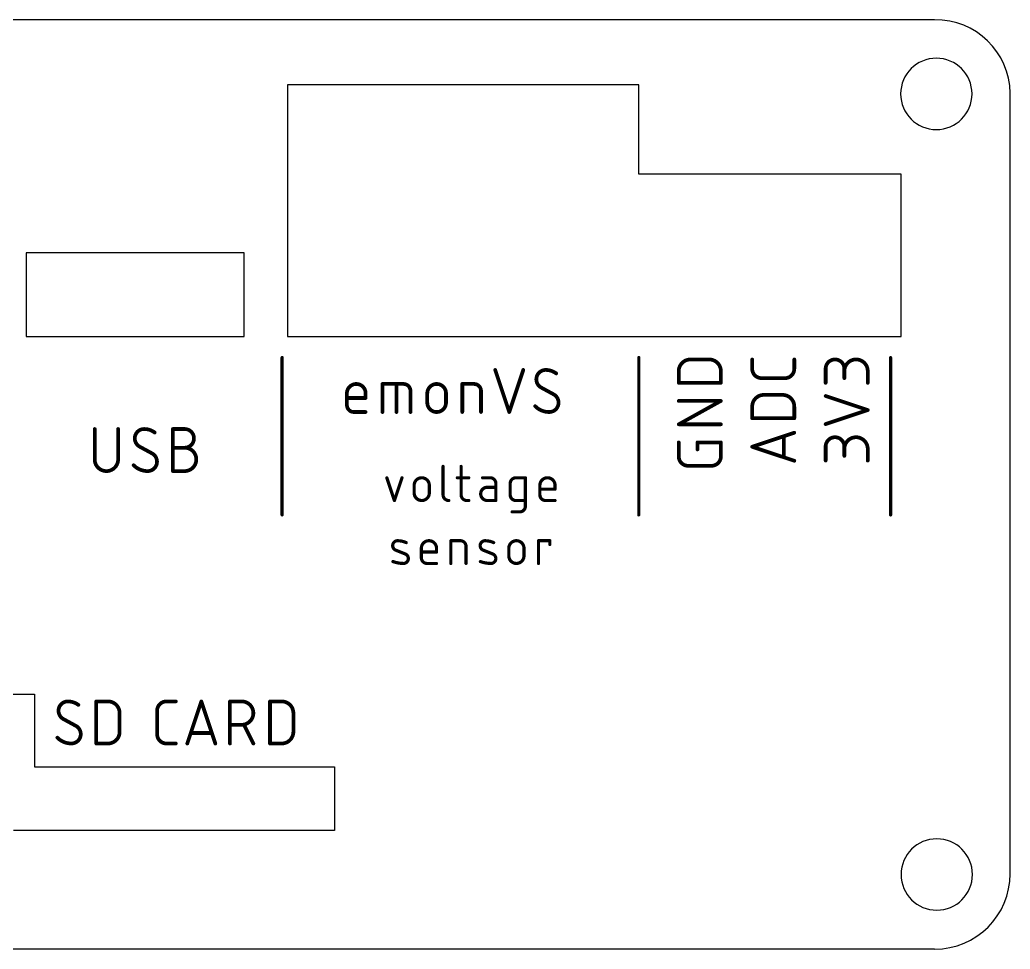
# Model space of a CAD drawing. Extents: x 0.1 to 91.5, y 0.1 to 44.4.
# Drawn here: x 44.3 to 91.5, y 0.1 to 44.4 of the extents above; entities that cross this region are included whole.
import ezdxf

# ---------------------------------------------------------------- set-up
doc = ezdxf.new("R2010")
doc.units = 0
doc.layers.add('158', color=133, linetype='CONTINUOUS')
doc.layers.add('20', color=31, linetype='CONTINUOUS')

msp = doc.modelspace()

# ---------------------------------------------------------------- linework, layer by layer
at = {"layer": '158', "const_width": 0.1778}
for points in [[(79.2045, 27.7652), (79.2045, 28.2111)], [(81.2111, 28.2111), (81.2111, 27.7652)], [(80.7652, 27.3193), (79.6504, 27.3193)], [(79.7619, 26.5217), (80.6537, 26.5217)], [(79.2045, 25.4069), (79.2045, 25.9643)], [(81.2111, 25.9643), (81.2111, 25.4069)], [(81.2111, 25.4069), (79.2045, 25.4069)], [(79.2045, 24.0487), (81.2111, 24.7175)], [(80.7095, 24.5503), (80.7095, 23.547)], [(81.2111, 23.3798), (79.2045, 24.0487)]]:
    msp.add_lwpolyline(points, dxfattribs=at)
at = {"layer": '158'}
for points, const_width in [([(79.2045, 27.7652, 0.4142), (79.6504, 27.3193)], 0.1778), ([(79.249, 28.2111, 1), (79.1601, 28.2111)], 0.0889), ([(79.2489, 27.7652, 1), (79.1601, 27.7652)], 0.0889), ([(80.7652, 27.3193, 0.4142), (81.2111, 27.7652)], 0.1778), ([(81.2555, 28.2111, 1), (81.1667, 28.2111)], 0.0889), ([(81.2555, 27.7652, 1), (81.1667, 27.7652)], 0.0889), ([(79.1601, 27.7652, 1), (79.249, 27.7652)], 0.0889), ([(79.6504, 27.3637, 1), (79.6504, 27.2748)], 0.0889), ([(79.6504, 27.2748, 1), (79.6504, 27.3637)], 0.0889), ([(80.7652, 27.3637, 1), (80.7652, 27.2748)], 0.0889), ([(80.7652, 27.2748, 1), (80.7652, 27.3637)], 0.0889), ([(81.1667, 27.7652, 1), (81.2555, 27.7652)], 0.0889), ([(79.7619, 26.5217, 0.4142), (79.2045, 25.9643)], 0.1778), ([(79.7619, 26.5661, 1), (79.7619, 26.4772)], 0.0889), ([(79.7619, 26.4772, 1), (79.7619, 26.5661)], 0.0889), ([(81.2111, 25.9643, 0.4142), (80.6537, 26.5217)], 0.1778), ([(80.6537, 26.5661, 1), (80.6537, 26.4772)], 0.0889), ([(80.6537, 26.4772, 1), (80.6537, 26.5661)], 0.0889), ([(79.249, 25.9643, 1), (79.1601, 25.9643)], 0.0889), ([(79.1601, 25.9643, 1), (79.249, 25.9643)], 0.0889), ([(81.2555, 25.9643, 1), (81.1667, 25.9643)], 0.0889), ([(81.1667, 25.9643, 1), (81.2555, 25.9643)], 0.0889), ([(79.2045, 25.4513, 1), (79.2045, 25.3624)], 0.0889), ([(81.2111, 25.3624, 1), (81.2111, 25.4513)], 0.0889), ([(79.1601, 25.4069, 1), (79.249, 25.4069)], 0.0889), ([(81.1667, 25.4069, 1), (81.2555, 25.4069)], 0.0889), ([(80.7539, 24.5503, 1), (80.665, 24.5503)], 0.0889), ([(81.2252, 24.6754, 1), (81.197, 24.7597)], 0.0889), ([(79.2186, 24.0908, 1), (79.1904, 24.0065)], 0.0889), ([(79.1904, 24.0908, 1), (79.2186, 24.0065)], 0.0889), ([(80.665, 23.547, 1), (80.7539, 23.547)], 0.0889), ([(81.197, 23.3376, 1), (81.2252, 23.422)], 0.0889)]:
    msp.add_lwpolyline(points, format="xyb", dxfattribs=dict(at, const_width=const_width))
at = {"layer": '20'}
for points in [[(87.9, 44.4), (3.6, 44.4)], [(73.8, 41.3), (57.05, 41.3)], [(57.05, 41.3), (57.05, 29.3)], [(73.8, 37.05), (73.8, 41.3)], [(91.5, 3.7), (91.5, 40.9)], [(86.3, 37.05), (73.8, 37.05)], [(86.3, 29.3), (86.3, 37.05)], [(55, 33.3), (44.6, 33.3)], [(44.6, 33.3), (44.6, 29.3)], [(55, 29.3), (55, 33.3)], [(44.6, 29.3), (55, 29.3)], [(57.05, 29.3), (86.3, 29.3)], [(29.75, 12.25), (45, 12.25)], [(45, 12.25), (45, 8.8)], [(45, 8.8), (59.3, 8.8)], [(59.3, 8.8), (59.3, 5.75)], [(59.3, 5.75), (44, 5.75)], [(87.9, 0.1), (3.7, 0.1)]]:
    msp.add_lwpolyline(points, dxfattribs=at)
for points in [[(91.5, 40.9, 0.4142), (87.9, 44.4)], [(87.9, 44.4, 1), (87.9, 44.4)], [(87.9, 44.4, 1), (87.9, 44.4)], [(87.98, 39.17, 1), (87.98, 42.57, 1), (87.98, 39.17)], [(57.05, 41.3, 1), (57.05, 41.3)], [(57.05, 41.3, 1), (57.05, 41.3)], [(73.8, 41.3, 1), (73.8, 41.3)], [(73.8, 41.3, 1), (73.8, 41.3)], [(91.5, 40.9, 1), (91.5, 40.9)], [(91.5, 40.9, 1), (91.5, 40.9)], [(73.8, 37.05, 1), (73.8, 37.05)], [(73.8, 37.05, 1), (73.8, 37.05)], [(86.3, 37.05, 1), (86.3, 37.05)], [(86.3, 37.05, 1), (86.3, 37.05)], [(44.6, 33.3, 1), (44.6, 33.3)], [(44.6, 33.3, 1), (44.6, 33.3)], [(55, 33.3, 1), (55, 33.3)], [(55, 33.3, 1), (55, 33.3)], [(44.6, 29.3, 1), (44.6, 29.3)], [(44.6, 29.3, 1), (44.6, 29.3)], [(55, 29.3, 1), (55, 29.3)], [(55, 29.3, 1), (55, 29.3)], [(57.05, 29.3, 1), (57.05, 29.3)], [(57.05, 29.3, 1), (57.05, 29.3)], [(86.3, 29.3, 1), (86.3, 29.3)], [(86.3, 29.3, 1), (86.3, 29.3)], [(45, 12.25, 1), (45, 12.25)], [(45, 12.25, 1), (45, 12.25)], [(45, 8.8, 1), (45, 8.8)], [(45, 8.8, 1), (45, 8.8)], [(59.3, 8.8, 1), (59.3, 8.8)], [(59.3, 8.8, 1), (59.3, 8.8)], [(59.3, 5.75, 1), (59.3, 5.75)], [(59.3, 5.75, 1), (59.3, 5.75)], [(88, 1.96, 1), (88, 5.36, 1), (88, 1.96)], [(87.9, 0.1, 0.4142), (91.5, 3.7)], [(91.5, 3.7, 1), (91.5, 3.7)], [(91.5, 3.7, 1), (91.5, 3.7)], [(87.9, 0.1, 1), (87.9, 0.1)], [(87.9, 0.1, 1), (87.9, 0.1)]]:
    msp.add_lwpolyline(points, format="xyb", dxfattribs=at)
for points, const_width in [([(56.8, 28.3), (56.8, 20.8)], 0.1524), ([(73.8, 28.3), (73.8, 20.8)], 0.1524), ([(85.8, 28.3), (85.8, 20.8)], 0.1524), ([(76.2619, 28.2111), (77.1537, 28.2111)], 0.1778), ([(82.7045, 27.0963), (82.7045, 27.7652)], 0.1778), ([(83.5963, 27.7652), (83.5963, 27.3193)], 0.1778), ([(66.9577, 27.7111), (67.6266, 25.7045)], 0.1778), ([(67.6266, 25.7045), (68.2954, 27.7111)], 0.1778), ([(75.7045, 27.0963), (75.7045, 27.6537)], 0.1778), ([(77.7111, 27.6537), (77.7111, 27.0963)], 0.1778), ([(84.7111, 27.0963), (84.7111, 27.6537)], 0.1778), ([(61.5816, 25.7045), (61.5816, 27.0422)], 0.1778), ([(61.5816, 27.0422), (62.5849, 27.0422)], 0.1778), ([(62.2504, 25.7045), (62.2504, 27.0422)], 0.1778), ([(65.3886, 25.7045), (65.3886, 27.0422)], 0.1778), ([(65.3886, 27.0422), (65.946, 27.0422)], 0.1778), ([(69.753, 26.5406), (69.1399, 26.875)], 0.1778), ([(77.7111, 27.0963), (75.7045, 27.0963)], 0.1778), ([(59.8889, 26.0389), (59.8889, 26.5963)], 0.1778), ([(60.7807, 26.3734), (59.8889, 26.3734)], 0.1778), ([(60.7807, 26.5963), (60.7807, 26.3734)], 0.1778), ([(62.9193, 26.7078), (62.9193, 25.7045)], 0.1778), ([(63.7202, 26.1504), (63.7202, 26.5963)], 0.1778), ([(64.612, 26.5963), (64.612, 26.1504)], 0.1778), ([(66.2804, 26.7078), (66.2804, 25.7045)], 0.1778), ([(84.7111, 25.7999), (82.7045, 26.4687)], 0.1778), ([(75.7045, 25.1189), (77.7111, 26.2337)], 0.1778), ([(77.7111, 26.2337), (75.7045, 26.2337)], 0.1778), ([(60.7807, 25.7045), (60.2233, 25.7045)], 0.1778), ([(82.7045, 25.131), (84.7111, 25.7999)], 0.1778), ([(77.7111, 25.1189), (75.7045, 25.1189)], 0.1778), ([(47.8699, 24.8955), (47.8699, 23.4463)], 0.1778), ([(48.9847, 23.4463), (48.9847, 24.8955)], 0.1778), ([(51.5963, 22.8889), (51.5963, 24.8955)], 0.1778), ([(51.5963, 24.8955), (52.1537, 24.8955)], 0.1778), ([(50.6156, 23.725), (50.0025, 24.0594)], 0.1778), ([(51.5963, 24.0037), (52.1537, 24.0037)], 0.1778), ([(75.7045, 23.5874), (75.7045, 24.2563)], 0.1778), ([(76.5963, 23.9218), (76.5963, 24.2563)], 0.1778), ([(76.5963, 24.2563), (77.7111, 24.2563)], 0.1778), ([(77.7111, 24.2563), (77.7111, 23.5874)], 0.1778), ([(82.7045, 23.3887), (82.7045, 24.0575)], 0.1778), ([(83.5963, 24.0575), (83.5963, 23.6116)], 0.1778), ([(84.7111, 23.3887), (84.7111, 23.946)], 0.1778), ([(64.4725, 23.1128), (64.4725, 21.7581)], 0.1524), ([(65.3333, 23.1128), (65.3333, 21.7581)], 0.1524), ([(77.2652, 23.1415), (76.1504, 23.1415)], 0.1778), ([(52.1537, 22.8889), (51.5963, 22.8889)], 0.1778), ([(61.7915, 22.5709), (62.1527, 21.4872)], 0.1524), ([(62.1527, 21.4872), (62.514, 22.5709)], 0.1524), ([(63.0941, 21.8484), (63.0941, 22.2097)], 0.1524), ([(63.8166, 22.2097), (63.8166, 21.8484)], 0.1524), ([(65.1527, 22.5709), (65.6946, 22.5709)], 0.1524), ([(66.7166, 22.5709), (66.3554, 22.5709)], 0.1524), ([(66.9876, 22.1194), (66.5812, 22.1194)], 0.1524), ([(66.9876, 21.4872), (66.9876, 22.3)], 0.1524), ([(67.6719, 21.7581), (67.6719, 22.3)], 0.1524), ([(67.9428, 22.5709), (68.3944, 22.5709)], 0.1524), ([(68.3944, 22.5709), (68.3944, 21.2163)], 0.1524), ([(69.086, 21.7581), (69.086, 22.2097)], 0.1524), ([(69.8085, 22.2097), (69.8085, 22.0291)], 0.1524), ([(69.8085, 22.0291), (69.086, 22.0291)], 0.1524), ([(65.6043, 21.4872), (65.6946, 21.4872)], 0.1524), ([(66.5812, 21.4872), (66.9876, 21.4872)], 0.1524), ([(68.3944, 21.4872), (67.9428, 21.4872)], 0.1524), ([(69.8085, 21.4872), (69.357, 21.4872)], 0.1524), ([(68.1235, 20.9453), (67.7622, 20.9453)], 0.1524), ([(64.844, 18.4872), (64.844, 19.5709)], 0.1524), ([(64.844, 19.5709), (65.2956, 19.5709)], 0.1524), ([(65.5665, 19.3), (65.5665, 18.4872)], 0.1524), ([(69.0208, 18.4872), (69.0208, 19.5709)], 0.1524), ([(69.0208, 19.5709), (69.5627, 19.5709)], 0.1524), ([(69.5627, 19.5709), (69.5627, 19.3903)], 0.1524), ([(62.6695, 18.9388), (62.2179, 19.1194)], 0.1524), ([(63.4372, 18.7581), (63.4372, 19.2097)], 0.1524), ([(64.1597, 19.0291), (63.4372, 19.0291)], 0.1524), ([(64.1597, 19.2097), (64.1597, 19.0291)], 0.1524), ([(66.8378, 18.9388), (66.3863, 19.1194)], 0.1524), ([(67.6055, 18.8484), (67.6055, 19.2097)], 0.1524), ([(68.328, 19.2097), (68.328, 18.8484)], 0.1524), ([(64.1597, 18.4872), (63.7081, 18.4872)], 0.1524), ([(47.9427, 9.9045), (47.9427, 11.9111)], 0.1778), ([(47.9427, 11.9111), (48.5001, 11.9111)], 0.1778), ([(51.2897, 11.9111), (51.7356, 11.9111)], 0.1778), ([(52.2805, 9.9045), (52.9493, 11.9111)], 0.1778), ([(52.9493, 11.9111), (53.6182, 9.9045)], 0.1778), ([(54.3157, 9.9045), (54.3157, 11.9111)], 0.1778), ([(54.3157, 11.9111), (54.8731, 11.9111)], 0.1778), ([(56.2232, 9.9045), (56.2232, 11.9111)], 0.1778), ([(56.2232, 11.9111), (56.7806, 11.9111)], 0.1778), ([(49.0575, 11.3537), (49.0575, 10.4619)], 0.1778), ([(50.8438, 10.3504), (50.8438, 11.4652)], 0.1778), ([(57.338, 11.3537), (57.338, 10.4619)], 0.1778), ([(46.9807, 10.7406), (46.3676, 11.075)], 0.1778), ([(54.8731, 10.7963), (54.3157, 10.7963)], 0.1778), ([(55.4304, 9.9045), (54.9845, 10.7963)], 0.1778), ([(53.451, 10.4062), (52.4477, 10.4062)], 0.1778), ([(48.5001, 9.9045), (47.9427, 9.9045)], 0.1778), ([(51.7356, 9.9045), (51.2897, 9.9045)], 0.1778), ([(56.7806, 9.9045), (56.2232, 9.9045)], 0.1778)]:
    msp.add_lwpolyline(points, dxfattribs=dict(at, const_width=const_width))
for points, const_width in [([(56.8381, 28.3, 1), (56.7619, 28.3)], 0.0762), ([(73.8381, 28.3, 1), (73.7619, 28.3)], 0.0762), ([(85.8381, 28.3, 1), (85.7619, 28.3)], 0.0762), ([(76.2619, 28.2111, 0.4142), (75.7045, 27.6537)], 0.1778), ([(76.2619, 28.2556, 1), (76.2619, 28.1667)], 0.0889), ([(76.2619, 28.1667, 1), (76.2619, 28.2555)], 0.0889), ([(77.1537, 28.2556, 1), (77.1537, 28.1667)], 0.0889), ([(77.7111, 27.6537, 0.4142), (77.1537, 28.2111)], 0.1778), ([(77.1537, 28.1667, 1), (77.1537, 28.2556)], 0.0889), ([(83.5963, 27.7652, 1), (82.7045, 27.7652)], 0.1778), ([(82.749, 27.7652, 1), (82.6601, 27.7652)], 0.0889), ([(84.7111, 27.6537, 1), (83.5963, 27.6537)], 0.1778), ([(83.6408, 27.7652, 1), (83.5519, 27.7652)], 0.0889), ([(66.9999, 27.7252, 1), (66.9155, 27.697)], 0.0889), ([(68.3376, 27.697, 1), (68.2532, 27.7252)], 0.0889), ([(69.3629, 27.7111, 0.4142), (68.9169, 27.2652)], 0.1778), ([(69.3629, 27.7556, 1), (69.3629, 27.6667)], 0.0889), ([(69.8645, 27.5439, 0.1623), (69.3629, 27.7111)], 0.1778), ([(69.3629, 27.6667, 1), (69.3629, 27.7556)], 0.0889), ([(69.8378, 27.5083, 1), (69.8912, 27.5794)], 0.0889), ([(75.749, 27.6537, 1), (75.6601, 27.6537)], 0.0889), ([(75.6601, 27.6537, 1), (75.749, 27.6537)], 0.0889), ([(77.7555, 27.6537, 1), (77.6667, 27.6537)], 0.0889), ([(77.6667, 27.6537, 1), (77.7555, 27.6537)], 0.0889), ([(82.6601, 27.7652, 1), (82.749, 27.7652)], 0.0889), ([(83.5519, 27.7652, 1), (83.6408, 27.7652)], 0.0889), ([(83.5519, 27.6537, 1), (83.6408, 27.6537)], 0.0889), ([(84.7555, 27.6537, 1), (84.6667, 27.6537)], 0.0889), ([(84.6667, 27.6537, 1), (84.7555, 27.6537)], 0.0889), ([(60.7807, 26.5963, 1), (59.8889, 26.5963)], 0.1778), ([(61.5816, 27.0867, 1), (61.5816, 26.9978)], 0.0889), ([(61.626, 27.0422, 1), (61.5371, 27.0422)], 0.0889), ([(62.2949, 27.0422, 1), (62.206, 27.0422)], 0.0889), ([(62.5849, 27.0867, 1), (62.5849, 26.9978)], 0.0889), ([(62.9193, 26.7078, 0.4142), (62.5849, 27.0422)], 0.1778), ([(62.5849, 26.9978, 1), (62.5849, 27.0867)], 0.0889), ([(64.612, 26.5963, 1), (63.7202, 26.5963)], 0.1778), ([(65.3886, 27.0867, 1), (65.3886, 26.9978)], 0.0889), ([(65.4331, 27.0422, 1), (65.3442, 27.0422)], 0.0889), ([(65.946, 27.0867, 1), (65.946, 26.9978)], 0.0889), ([(66.2804, 26.7078, 0.4142), (65.946, 27.0422)], 0.1778), ([(65.946, 26.9978, 1), (65.946, 27.0867)], 0.0889), ([(68.9169, 27.2652, 0.2656), (69.1399, 26.875)], 0.1778), ([(68.9614, 27.2652, 1), (68.8725, 27.2652)], 0.0889), ([(68.8725, 27.2652, 1), (68.9614, 27.2652)], 0.0889), ([(69.1612, 26.914, 1), (69.1186, 26.836)], 0.0889), ([(69.1173, 26.8367, 1), (69.1625, 26.9133)], 0.0889), ([(75.7045, 27.1408, 1), (75.7045, 27.0519)], 0.0889), ([(75.6601, 27.0963, 1), (75.749, 27.0963)], 0.0889), ([(77.6667, 27.0963, 1), (77.7555, 27.0963)], 0.0889), ([(77.7111, 27.0519, 1), (77.7111, 27.1408)], 0.0889), ([(82.6601, 27.0963, 1), (82.749, 27.0963)], 0.0889), ([(83.5519, 27.3193, 1), (83.6408, 27.3193)], 0.0889), ([(84.6667, 27.0963, 1), (84.7555, 27.0963)], 0.0889), ([(59.9333, 26.5963, 1), (59.8445, 26.5963)], 0.0889), ([(59.8445, 26.5963, 1), (59.9333, 26.5963)], 0.0889), ([(59.8889, 26.4178, 1), (59.8889, 26.3289)], 0.0889), ([(60.8252, 26.5963, 1), (60.7363, 26.5963)], 0.0889), ([(60.7363, 26.5963, 1), (60.8252, 26.5963)], 0.0889), ([(60.7807, 26.3289, 1), (60.7807, 26.4178)], 0.0889), ([(62.9638, 26.7078, 1), (62.8749, 26.7078)], 0.0889), ([(62.8749, 26.7078, 1), (62.9638, 26.7078)], 0.0889), ([(63.7646, 26.5963, 1), (63.6757, 26.5963)], 0.0889), ([(63.6757, 26.5963, 1), (63.7646, 26.5963)], 0.0889), ([(64.6564, 26.5963, 1), (64.5675, 26.5963)], 0.0889), ([(64.5675, 26.5963, 1), (64.6564, 26.5963)], 0.0889), ([(66.3249, 26.7078, 1), (66.236, 26.7078)], 0.0889), ([(66.236, 26.7078, 1), (66.3249, 26.7078)], 0.0889), ([(69.976, 26.1504, 0.2656), (69.753, 26.5406)], 0.1778), ([(69.7756, 26.5789, 1), (69.7305, 26.5023)], 0.0889), ([(69.7317, 26.5016, 1), (69.7743, 26.5796)], 0.0889), ([(82.7186, 26.5109, 1), (82.6904, 26.4266)], 0.0889), ([(59.8889, 26.0389, 0.4142), (60.2233, 25.7045)], 0.1778), ([(59.9333, 26.0389, 1), (59.8445, 26.0389)], 0.0889), ([(59.8445, 26.0389, 1), (59.9333, 26.0389)], 0.0889), ([(60.7363, 26.3734, 1), (60.8252, 26.3734)], 0.0889), ([(63.7202, 26.1504, 1), (64.612, 26.1504)], 0.1778), ([(63.7646, 26.1504, 1), (63.6757, 26.1504)], 0.0889), ([(63.6757, 26.1504, 1), (63.7646, 26.1504)], 0.0889), ([(64.6564, 26.1504, 1), (64.5675, 26.1504)], 0.0889), ([(64.5675, 26.1504, 1), (64.6564, 26.1504)], 0.0889), ([(68.8612, 25.9832, 0.2), (69.5301, 25.7045)], 0.1778), ([(68.8928, 26.0145, 1), (68.8296, 25.9519)], 0.0889), ([(69.5301, 25.7045, 0.4142), (69.976, 26.1504)], 0.1778), ([(70.0204, 26.1504, 1), (69.9315, 26.1504)], 0.0889), ([(69.9315, 26.1504, 1), (70.0204, 26.1504)], 0.0889), ([(75.7045, 26.2781, 1), (75.7045, 26.1892)], 0.0889), ([(77.7327, 26.1948, 1), (77.6895, 26.2725)], 0.0889), ([(77.7111, 26.1892, 1), (77.7111, 26.2781)], 0.0889), ([(60.2233, 25.749, 1), (60.2233, 25.66)], 0.0889), ([(60.2233, 25.66, 1), (60.2233, 25.749)], 0.0889), ([(60.7807, 25.66, 1), (60.7807, 25.749)], 0.0889), ([(61.5371, 25.7045, 1), (61.626, 25.7045)], 0.0889), ([(62.206, 25.7045, 1), (62.2949, 25.7045)], 0.0889), ([(62.8749, 25.7045, 1), (62.9638, 25.7045)], 0.0889), ([(65.3442, 25.7045, 1), (65.4331, 25.7045)], 0.0889), ([(66.236, 25.7045, 1), (66.3249, 25.7045)], 0.0889), ([(67.5844, 25.7186, 1), (67.6687, 25.6904)], 0.0889), ([(67.5844, 25.6904, 1), (67.6687, 25.7186)], 0.0889), ([(69.5301, 25.7489, 1), (69.5301, 25.66)], 0.0889), ([(69.5301, 25.6601, 1), (69.5301, 25.7489)], 0.0889), ([(84.7252, 25.7577, 1), (84.697, 25.8421)], 0.0889), ([(84.697, 25.7577, 1), (84.7252, 25.8421)], 0.0889), ([(75.7045, 25.1634, 1), (75.7045, 25.0744)], 0.0889), ([(75.6829, 25.1578, 1), (75.7261, 25.08)], 0.0889), ([(77.7111, 25.0744, 1), (77.7111, 25.1634)], 0.0889), ([(82.6904, 25.1732, 1), (82.7186, 25.0888)], 0.0889), ([(47.9144, 24.8955, 1), (47.8255, 24.8955)], 0.0889), ([(49.0292, 24.8955, 1), (48.9403, 24.8955)], 0.0889), ([(50.2254, 24.8955, 0.4142), (49.7795, 24.4496)], 0.1778), ([(50.2254, 24.94, 1), (50.2254, 24.8511)], 0.0889), ([(50.7271, 24.7283, 0.1623), (50.2254, 24.8955)], 0.1778), ([(50.2254, 24.8511, 1), (50.2254, 24.94)], 0.0889), ([(50.7004, 24.6927, 1), (50.7537, 24.7638)], 0.0889), ([(51.5963, 24.94, 1), (51.5963, 24.8511)], 0.0889), ([(51.6408, 24.8955, 1), (51.5519, 24.8955)], 0.0889), ([(52.1537, 24.94, 1), (52.1537, 24.8511)], 0.0889), ([(52.1537, 24.0037, 1), (52.1537, 24.8955)], 0.1778), ([(52.1537, 24.8511, 1), (52.1537, 24.94)], 0.0889), ([(83.5963, 24.0575, 1), (82.7045, 24.0575)], 0.1778), ([(84.7111, 23.946, 1), (83.5963, 23.946)], 0.1778), ([(49.7795, 24.4496, 0.2656), (50.0025, 24.0594)], 0.1778), ([(49.8239, 24.4496, 1), (49.735, 24.4496)], 0.0889), ([(49.735, 24.4496, 1), (49.8239, 24.4496)], 0.0889), ([(50.0237, 24.0984, 1), (49.9812, 24.0204)], 0.0889), ([(49.9799, 24.0211, 1), (50.025, 24.0977)], 0.0889), ([(51.5963, 24.0481, 1), (51.5963, 23.9592)], 0.0889), ([(52.1537, 22.8889, 1), (52.1537, 24.0037)], 0.1778), ([(52.1537, 24.0481, 1), (52.1537, 23.9592)], 0.0889), ([(52.1537, 24.0481, 1), (52.1537, 23.9592)], 0.0889), ([(52.1537, 23.9592, 1), (52.1537, 24.0481)], 0.0889), ([(75.749, 24.2563, 1), (75.6601, 24.2563)], 0.0889), ([(76.5963, 24.3007, 1), (76.5963, 24.2118)], 0.0889), ([(76.6408, 24.2563, 1), (76.5519, 24.2563)], 0.0889), ([(77.7555, 24.2563, 1), (77.6667, 24.2563)], 0.0889), ([(77.7111, 24.2118, 1), (77.7111, 24.3007)], 0.0889), ([(82.749, 24.0575, 1), (82.6601, 24.0575)], 0.0889), ([(82.6601, 24.0575, 1), (82.749, 24.0575)], 0.0889), ([(83.6408, 24.0575, 1), (83.5519, 24.0575)], 0.0889), ([(83.5519, 24.0575, 1), (83.6408, 24.0575)], 0.0889), ([(50.8385, 23.3348, 0.2656), (50.6156, 23.725)], 0.1778), ([(50.6381, 23.7633, 1), (50.593, 23.6867)], 0.0889), ([(50.5943, 23.686, 1), (50.6369, 23.764)], 0.0889), ([(75.7045, 23.5874, 0.4142), (76.1504, 23.1415)], 0.1778), ([(75.7489, 23.5874, 1), (75.6601, 23.5874)], 0.0889), ([(75.6601, 23.5874, 1), (75.749, 23.5874)], 0.0889), ([(76.5519, 23.9218, 1), (76.6408, 23.9218)], 0.0889), ([(77.2652, 23.1415, 0.4142), (77.7111, 23.5874)], 0.1778), ([(77.7555, 23.5874, 1), (77.6667, 23.5874)], 0.0889), ([(77.6667, 23.5874, 1), (77.7555, 23.5874)], 0.0889), ([(83.5519, 23.946, 1), (83.6408, 23.946)], 0.0889), ([(83.5519, 23.6116, 1), (83.6408, 23.6116)], 0.0889), ([(84.7555, 23.946, 1), (84.6667, 23.946)], 0.0889), ([(84.6667, 23.946, 1), (84.7555, 23.946)], 0.0889), ([(47.8699, 23.4463, 1), (48.9847, 23.4463)], 0.1778), ([(47.9144, 23.4463, 1), (47.8255, 23.4463)], 0.0889), ([(47.8255, 23.4463, 1), (47.9144, 23.4463)], 0.0889), ([(49.0292, 23.4463, 1), (48.9403, 23.4463)], 0.0889), ([(48.9403, 23.4463, 1), (49.0292, 23.4463)], 0.0889), ([(49.7238, 23.1676, 0.2), (50.3926, 22.8889)], 0.1778), ([(49.7553, 23.1989, 1), (49.6922, 23.1363)], 0.0889), ([(50.3926, 22.8889, 0.4142), (50.8385, 23.3348)], 0.1778), ([(50.883, 23.3348, 1), (50.7941, 23.3348)], 0.0889), ([(50.7941, 23.3348, 1), (50.883, 23.3348)], 0.0889), ([(64.5106, 23.1128, 1), (64.4344, 23.1128)], 0.0762), ([(65.3714, 23.1128, 1), (65.2952, 23.1128)], 0.0762), ([(76.1504, 23.1859, 1), (76.1504, 23.097)], 0.0889), ([(76.1504, 23.097, 1), (76.1504, 23.1859)], 0.0889), ([(77.2652, 23.1859, 1), (77.2652, 23.097)], 0.0889), ([(77.2652, 23.097, 1), (77.2652, 23.1859)], 0.0889), ([(82.6601, 23.3887, 1), (82.749, 23.3887)], 0.0889), ([(84.6667, 23.3887, 1), (84.7555, 23.3887)], 0.0889), ([(50.3926, 22.9333, 1), (50.3926, 22.8444)], 0.0889), ([(50.3926, 22.8445, 1), (50.3926, 22.9333)], 0.0889), ([(51.5963, 22.9334, 1), (51.5963, 22.8444)], 0.0889), ([(51.5519, 22.8889, 1), (51.6408, 22.8889)], 0.0889), ([(52.1537, 22.9334, 1), (52.1537, 22.8444)], 0.0889), ([(52.1537, 22.8444, 1), (52.1537, 22.9334)], 0.0889), ([(61.8276, 22.583, 1), (61.7553, 22.5589)], 0.0762), ([(62.5501, 22.5589, 1), (62.4778, 22.583)], 0.0762), ([(63.8166, 22.2097, 1), (63.0941, 22.2097)], 0.1524), ([(63.1322, 22.2097, 1), (63.056, 22.2097)], 0.0762), ([(63.056, 22.2097, 1), (63.1322, 22.2097)], 0.0762), ([(63.8547, 22.2097, 1), (63.7785, 22.2097)], 0.0762), ([(63.7785, 22.2097, 1), (63.8547, 22.2097)], 0.0762), ([(65.1527, 22.609, 1), (65.1527, 22.5328)], 0.0762), ([(65.6946, 22.5328, 1), (65.6946, 22.609)], 0.0762), ([(66.5812, 22.1194, 1), (66.5812, 21.4872)], 0.1524), ([(66.3554, 22.609, 1), (66.3554, 22.5328)], 0.0762), ([(66.5812, 22.1575, 1), (66.5812, 22.0813)], 0.0762), ([(66.5812, 22.0813, 1), (66.5812, 22.1575)], 0.0762), ([(66.9876, 22.3, 0.4142), (66.7166, 22.5709)], 0.1524), ([(66.7166, 22.609, 1), (66.7166, 22.5328)], 0.0762), ([(66.7166, 22.5328, 1), (66.7166, 22.609)], 0.0762), ([(67.0257, 22.3, 1), (66.9495, 22.3)], 0.0762), ([(66.9495, 22.3, 1), (67.0257, 22.3)], 0.0762), ([(66.9876, 22.0813, 1), (66.9876, 22.1575)], 0.0762), ([(67.9428, 22.5709, 0.4142), (67.6719, 22.3)], 0.1524), ([(67.71, 22.3, 1), (67.6338, 22.3)], 0.0762), ([(67.6338, 22.3, 1), (67.71, 22.3)], 0.0762), ([(67.9428, 22.609, 1), (67.9428, 22.5328)], 0.0762), ([(67.9428, 22.5328, 1), (67.9428, 22.609)], 0.0762), ([(68.4325, 22.5709, 1), (68.3563, 22.5709)], 0.0762), ([(68.3944, 22.5328, 1), (68.3944, 22.609)], 0.0762), ([(69.8085, 22.2097, 1), (69.086, 22.2097)], 0.1524), ([(69.1241, 22.2097, 1), (69.0479, 22.2097)], 0.0762), ([(69.0479, 22.2097, 1), (69.1241, 22.2097)], 0.0762), ([(69.8466, 22.2097, 1), (69.7704, 22.2097)], 0.0762), ([(69.7704, 22.2097, 1), (69.8466, 22.2097)], 0.0762), ([(63.0941, 21.8484, 1), (63.8166, 21.8484)], 0.1524), ([(63.1322, 21.8484, 1), (63.056, 21.8484)], 0.0762), ([(63.056, 21.8484, 1), (63.1322, 21.8484)], 0.0762), ([(63.8547, 21.8484, 1), (63.7785, 21.8484)], 0.0762), ([(63.7785, 21.8484, 1), (63.8547, 21.8484)], 0.0762), ([(64.4725, 21.7581, 0.4142), (64.7434, 21.4872)], 0.1524), ([(64.5106, 21.7581, 1), (64.4344, 21.7581)], 0.0762), ([(64.4344, 21.7581, 1), (64.5106, 21.7581)], 0.0762), ([(65.3333, 21.7581, 0.4142), (65.6043, 21.4872)], 0.1524), ([(65.3714, 21.7581, 1), (65.2952, 21.7581)], 0.0762), ([(65.2952, 21.7581, 1), (65.3714, 21.7581)], 0.0762), ([(67.6719, 21.7581, 0.4142), (67.9428, 21.4872)], 0.1524), ([(67.71, 21.7581, 1), (67.6338, 21.7581)], 0.0762), ([(67.6338, 21.7581, 1), (67.71, 21.7581)], 0.0762), ([(69.086, 22.0672, 1), (69.086, 21.991)], 0.0762), ([(69.086, 21.7581, 0.4142), (69.357, 21.4872)], 0.1524), ([(69.1241, 21.7581, 1), (69.0479, 21.7581)], 0.0762), ([(69.0479, 21.7581, 1), (69.1241, 21.7581)], 0.0762), ([(69.7704, 22.0291, 1), (69.8466, 22.0291)], 0.0762), ([(69.8085, 21.991, 1), (69.8085, 22.0672)], 0.0762), ([(62.1166, 21.4992, 1), (62.1889, 21.4752)], 0.0762), ([(62.1166, 21.4752, 1), (62.1889, 21.4992)], 0.0762), ([(64.7434, 21.4491, 1), (64.7434, 21.5253)], 0.0762), ([(65.6043, 21.5253, 1), (65.6043, 21.4491)], 0.0762), ([(65.6043, 21.4491, 1), (65.6043, 21.5253)], 0.0762), ([(65.6946, 21.4491, 1), (65.6946, 21.5253)], 0.0762), ([(66.5812, 21.5253, 1), (66.5812, 21.4491)], 0.0762), ([(66.5812, 21.4491, 1), (66.5812, 21.5253)], 0.0762), ([(66.9495, 21.4872, 1), (67.0257, 21.4872)], 0.0762), ([(66.9876, 21.4491, 1), (66.9876, 21.5253)], 0.0762), ([(67.9428, 21.5253, 1), (67.9428, 21.4491)], 0.0762), ([(67.9428, 21.4491, 1), (67.9428, 21.5253)], 0.0762), ([(68.1235, 20.9453, 0.4142), (68.3944, 21.2163)], 0.1524), ([(68.4325, 21.2163, 1), (68.3563, 21.2163)], 0.0762), ([(68.3563, 21.2163, 1), (68.4325, 21.2163)], 0.0762), ([(68.3944, 21.4491, 1), (68.3944, 21.5253)], 0.0762), ([(69.357, 21.5253, 1), (69.357, 21.4491)], 0.0762), ([(69.357, 21.4491, 1), (69.357, 21.5253)], 0.0762), ([(69.8085, 21.4491, 1), (69.8085, 21.5253)], 0.0762), ([(56.7619, 20.8, 1), (56.8381, 20.8)], 0.0762), ([(67.7622, 20.9834, 1), (67.7622, 20.9072)], 0.0762), ([(68.1235, 20.9834, 1), (68.1235, 20.9072)], 0.0762), ([(68.1235, 20.9072, 1), (68.1235, 20.9834)], 0.0762), ([(73.7619, 20.8, 1), (73.8381, 20.8)], 0.0762), ([(85.7619, 20.8, 1), (85.8381, 20.8)], 0.0762), ([(62.3083, 19.5709, 0.8318), (62.2179, 19.1194)], 0.1524), ([(62.3088, 19.609, 1), (62.3077, 19.5328)], 0.0762), ([(62.7147, 19.4806, 0.1025), (62.3083, 19.5709)], 0.1524), ([(62.3077, 19.5328, 1), (62.3088, 19.609)], 0.0762), ([(62.699, 19.4459, 1), (62.7303, 19.5154)], 0.0762), ([(64.1597, 19.2097, 1), (63.4372, 19.2097)], 0.1524), ([(64.8821, 19.5709, 1), (64.8059, 19.5709)], 0.0762), ([(64.844, 19.609, 1), (64.844, 19.5328)], 0.0762), ([(65.2956, 19.609, 1), (65.2955, 19.5328)], 0.0762), ([(65.5665, 19.3, 0.4142), (65.2956, 19.5709)], 0.1524), ([(65.2956, 19.5328, 1), (65.2956, 19.609)], 0.0762), ([(65.6046, 19.3, 1), (65.5284, 19.3)], 0.0762), ([(66.4766, 19.5709, 0.8318), (66.3863, 19.1194)], 0.1524), ([(66.4771, 19.609, 1), (66.476, 19.5328)], 0.0762), ([(66.883, 19.4806, 0.1025), (66.4766, 19.5709)], 0.1524), ([(66.476, 19.5328, 1), (66.4771, 19.609)], 0.0762), ([(66.8673, 19.4459, 1), (66.8986, 19.5154)], 0.0762), ([(68.328, 19.2097, 1), (67.6055, 19.2097)], 0.1524), ([(69.0589, 19.5709, 1), (68.9827, 19.5709)], 0.0762), ([(69.0208, 19.609, 1), (69.0208, 19.5328)], 0.0762), ([(69.6008, 19.5709, 1), (69.5246, 19.5709)], 0.0762), ([(69.5246, 19.3903, 1), (69.6008, 19.3903)], 0.0762), ([(69.5627, 19.5328, 1), (69.5627, 19.609)], 0.0762), ([(62.2321, 19.1547, 1), (62.2038, 19.084)], 0.0762), ([(62.2038, 19.084, 1), (62.2321, 19.1548)], 0.0762), ([(62.5792, 18.4872, 0.8318), (62.6695, 18.9388)], 0.1524), ([(62.6836, 18.9741, 1), (62.6554, 18.9034)], 0.0762), ([(62.6553, 18.9034, 1), (62.6837, 18.9741)], 0.0762), ([(63.4753, 19.2097, 1), (63.3991, 19.2097)], 0.0762), ([(63.3991, 19.2097, 1), (63.4753, 19.2097)], 0.0762), ([(63.4372, 19.0672, 1), (63.4372, 18.991)], 0.0762), ([(64.1978, 19.2097, 1), (64.1216, 19.2097)], 0.0762), ([(64.1216, 19.2097, 1), (64.1978, 19.2097)], 0.0762), ([(64.1216, 19.0291, 1), (64.1978, 19.0291)], 0.0762), ([(64.1597, 18.991, 1), (64.1597, 19.0672)], 0.0762), ([(65.5284, 19.3, 1), (65.6046, 19.3)], 0.0762), ([(66.4004, 19.1547, 1), (66.3721, 19.084)], 0.0762), ([(66.3721, 19.084, 1), (66.4004, 19.1548)], 0.0762), ([(66.7475, 18.4872, 0.8318), (66.8378, 18.9388)], 0.1524), ([(66.852, 18.9741, 1), (66.8237, 18.9034)], 0.0762), ([(66.8237, 18.9034, 1), (66.852, 18.9741)], 0.0762), ([(67.6436, 19.2097, 1), (67.5674, 19.2097)], 0.0762), ([(67.5674, 19.2097, 1), (67.6436, 19.2097)], 0.0762), ([(67.6055, 18.8484, 1), (68.328, 18.8484)], 0.1524), ([(67.6436, 18.8484, 1), (67.5674, 18.8484)], 0.0762), ([(67.5674, 18.8484, 1), (67.6436, 18.8484)], 0.0762), ([(68.3661, 19.2097, 1), (68.2899, 19.2097)], 0.0762), ([(68.2899, 19.2097, 1), (68.3661, 19.2097)], 0.0762), ([(68.3661, 18.8484, 1), (68.2899, 18.8484)], 0.0762), ([(68.2899, 18.8484, 1), (68.3661, 18.8484)], 0.0762), ([(62.0954, 18.6134, 1), (62.0696, 18.5417)], 0.0762), ([(62.0825, 18.5775, 0.083), (62.5792, 18.4872)], 0.1524), ([(62.5797, 18.5253, 1), (62.5786, 18.4491)], 0.0762), ([(62.5786, 18.4491, 1), (62.5797, 18.5253)], 0.0762), ([(63.4372, 18.7581, 0.4142), (63.7081, 18.4872)], 0.1524), ([(63.4753, 18.7581, 1), (63.3991, 18.7581)], 0.0762), ([(63.3991, 18.7581, 1), (63.4753, 18.7581)], 0.0762), ([(63.7081, 18.5253, 1), (63.7081, 18.4491)], 0.0762), ([(63.7081, 18.4491, 1), (63.7081, 18.5253)], 0.0762), ([(64.1597, 18.4491, 1), (64.1597, 18.5253)], 0.0762), ([(64.8059, 18.4872, 1), (64.8821, 18.4872)], 0.0762), ([(65.5284, 18.4872, 1), (65.6046, 18.4872)], 0.0762), ([(66.2637, 18.6134, 1), (66.2379, 18.5417)], 0.0762), ([(66.2508, 18.5775, 0.083), (66.7475, 18.4872)], 0.1524), ([(66.7481, 18.5253, 1), (66.747, 18.4491)], 0.0762), ([(66.747, 18.4491, 1), (66.7481, 18.5253)], 0.0762), ([(68.9827, 18.4872, 1), (69.0589, 18.4872)], 0.0762), ([(46.5906, 11.9111, 0.4142), (46.1446, 11.4652)], 0.1778), ([(46.5905, 11.9556, 1), (46.5906, 11.8667)], 0.0889), ([(47.0922, 11.7439, 0.1623), (46.5906, 11.9111)], 0.1778), ([(46.5906, 11.8667, 1), (46.5906, 11.9556)], 0.0889), ([(47.0655, 11.7083, 1), (47.1189, 11.7794)], 0.0889), ([(47.9427, 11.9556, 1), (47.9427, 11.8667)], 0.0889), ([(47.9872, 11.9111, 1), (47.8983, 11.9111)], 0.0889), ([(49.0575, 11.3537, 0.4142), (48.5001, 11.9111)], 0.1778), ([(48.5001, 11.9556, 1), (48.5001, 11.8667)], 0.0889), ([(48.5001, 11.8667, 1), (48.5001, 11.9556)], 0.0889), ([(51.2897, 11.9111, 0.4142), (50.8438, 11.4652)], 0.1778), ([(51.2897, 11.9556, 1), (51.2897, 11.8667)], 0.0889), ([(51.2897, 11.8667, 1), (51.2897, 11.9555)], 0.0889), ([(51.7356, 11.8667, 1), (51.7356, 11.9556)], 0.0889), ([(52.9915, 11.9252, 1), (52.9071, 11.897)], 0.0889), ([(52.9915, 11.897, 1), (52.9071, 11.9252)], 0.0889), ([(54.3601, 11.9111, 1), (54.2712, 11.9111)], 0.0889), ([(54.3157, 11.9556, 1), (54.3157, 11.8667)], 0.0889), ([(54.8731, 10.7963, 1), (54.8731, 11.9111)], 0.1778), ([(54.8731, 11.9556, 1), (54.8731, 11.8667)], 0.0889), ([(54.8731, 11.8667, 1), (54.8731, 11.9556)], 0.0889), ([(56.2676, 11.9111, 1), (56.1787, 11.9111)], 0.0889), ([(56.2232, 11.9556, 1), (56.2232, 11.8667)], 0.0889), ([(57.338, 11.3537, 0.4142), (56.7806, 11.9111)], 0.1778), ([(56.7806, 11.9556, 1), (56.7806, 11.8667)], 0.0889), ([(56.7806, 11.8667, 1), (56.7806, 11.9556)], 0.0889), ([(46.1446, 11.4652, 0.2656), (46.3676, 11.075)], 0.1778), ([(46.1891, 11.4652, 1), (46.1002, 11.4652)], 0.0889), ([(46.1002, 11.4652, 1), (46.1891, 11.4652)], 0.0889), ([(49.102, 11.3537, 1), (49.0131, 11.3537)], 0.0889), ([(49.0131, 11.3537, 1), (49.102, 11.3537)], 0.0889), ([(50.8883, 11.4652, 1), (50.7994, 11.4652)], 0.0889), ([(50.7994, 11.4652, 1), (50.8883, 11.4652)], 0.0889), ([(57.3824, 11.3537, 1), (57.2935, 11.3537)], 0.0889), ([(57.2935, 11.3537, 1), (57.3824, 11.3537)], 0.0889), ([(46.3889, 11.114, 1), (46.3463, 11.036)], 0.0889), ([(46.345, 11.0367, 1), (46.3902, 11.1133)], 0.0889), ([(54.3157, 10.8408, 1), (54.3157, 10.7519)], 0.0889), ([(54.8731, 10.8408, 1), (54.8731, 10.7519)], 0.0889), ([(54.8731, 10.7519, 1), (54.8731, 10.8408)], 0.0889), ([(55.0243, 10.8162, 1), (54.9448, 10.7764)], 0.0889), ([(46.7578, 9.9045, 0.4142), (47.2037, 10.3504)], 0.1778), ([(47.2037, 10.3504, 0.2656), (46.9807, 10.7406)], 0.1778), ([(47.0033, 10.7789, 1), (46.9582, 10.7023)], 0.0889), ([(46.9594, 10.7016, 1), (47.002, 10.7796)], 0.0889), ([(47.2481, 10.3504, 1), (47.1592, 10.3504)], 0.0889), ([(47.1592, 10.3504, 1), (47.2481, 10.3504)], 0.0889), ([(48.5001, 9.9045, 0.4142), (49.0575, 10.4619)], 0.1778), ([(49.102, 10.4619, 1), (49.0131, 10.4619)], 0.0889), ([(49.0131, 10.4619, 1), (49.102, 10.4619)], 0.0889), ([(50.8438, 10.3504, 0.4142), (51.2897, 9.9045)], 0.1778), ([(50.8883, 10.3504, 1), (50.7994, 10.3504)], 0.0889), ([(50.7994, 10.3504, 1), (50.8883, 10.3504)], 0.0889), ([(52.4477, 10.4506, 1), (52.4477, 10.3617)], 0.0889), ([(53.451, 10.3617, 1), (53.451, 10.4506)], 0.0889), ([(56.7806, 9.9045, 0.4142), (57.338, 10.4619)], 0.1778), ([(57.3824, 10.4619, 1), (57.2935, 10.4619)], 0.0889), ([(57.2935, 10.4619, 1), (57.3824, 10.4619)], 0.0889), ([(46.0889, 10.1832, 0.2), (46.7578, 9.9045)], 0.1778), ([(46.1205, 10.2145, 1), (46.0573, 10.1519)], 0.0889), ([(46.7578, 9.9489, 1), (46.7578, 9.86)], 0.0889), ([(46.7578, 9.8601, 1), (46.7578, 9.9489)], 0.0889), ([(47.9427, 9.9489, 1), (47.9427, 9.8601)], 0.0889), ([(47.8983, 9.9045, 1), (47.9872, 9.9045)], 0.0889), ([(48.5001, 9.9489, 1), (48.5001, 9.8601)], 0.0889), ([(48.5001, 9.8601, 1), (48.5001, 9.9489)], 0.0889), ([(51.2897, 9.9489, 1), (51.2897, 9.8601)], 0.0889), ([(51.2897, 9.8601, 1), (51.2897, 9.9489)], 0.0889), ([(51.7356, 9.8601, 1), (51.7356, 9.9489)], 0.0889), ([(52.2383, 9.9186, 1), (52.3226, 9.8904)], 0.0889), ([(53.576, 9.8904, 1), (53.6604, 9.9186)], 0.0889), ([(54.2712, 9.9045, 1), (54.3601, 9.9045)], 0.0889), ([(55.3907, 9.8846, 1), (55.4702, 9.9244)], 0.0889), ([(56.2232, 9.9489, 1), (56.2232, 9.8601)], 0.0889), ([(56.1787, 9.9045, 1), (56.2676, 9.9045)], 0.0889), ([(56.7806, 9.9489, 1), (56.7806, 9.8601)], 0.0889), ([(56.7806, 9.8601, 1), (56.7806, 9.9489)], 0.0889)]:
    msp.add_lwpolyline(points, format="xyb", dxfattribs=dict(at, const_width=const_width))

doc.saveas('drawing.dxf')
